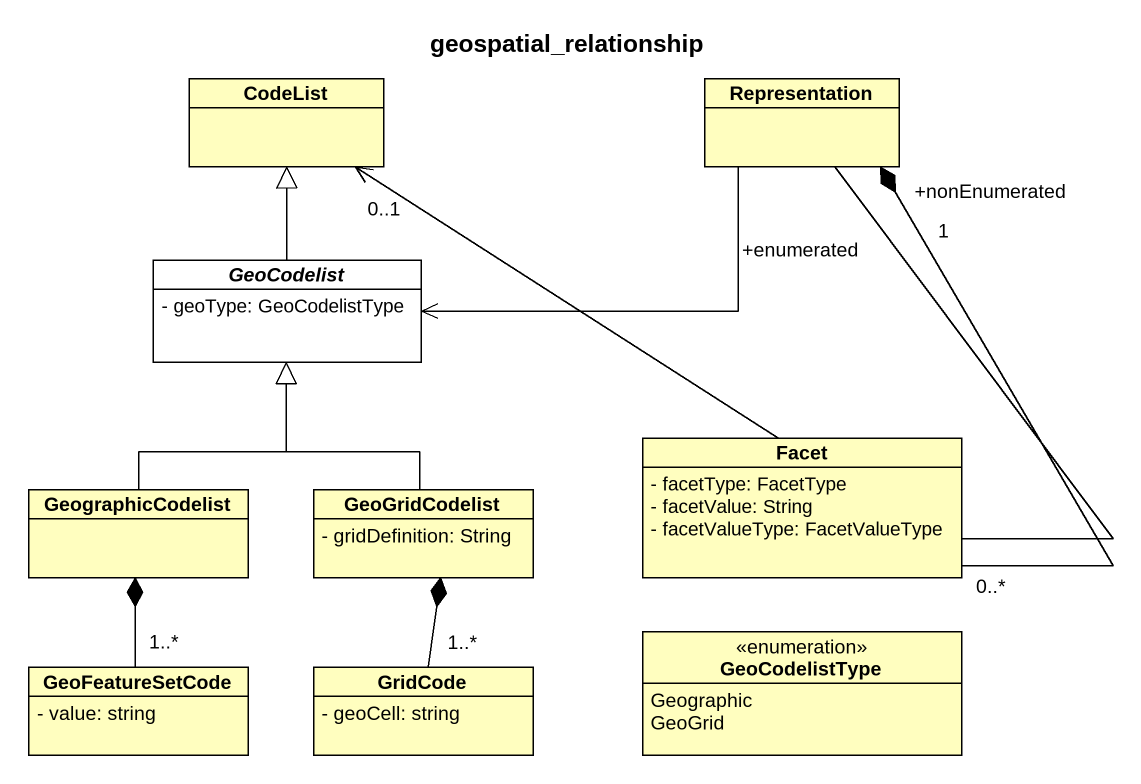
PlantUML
@startuml
title geospatial_relationship
hide circle
hide empty members
skinparam classAttributeIconSize 0
class CodeList #FFFEBF
class Representation #FFFEBF
abstract class GeoCodelist #FFFFFF {
  - geoType: GeoCodelistType
}
class Facet #FFFEBF {
  - facetType: FacetType
  - facetValue: String
  - facetValueType: FacetValueType
}
class GeographicCodelist #FFFEBF
class GeoGridCodelist #FFFEBF {
  - gridDefinition: String
}
class GeoFeatureSetCode #FFFEBF {
  - value: string
}
class GridCode #FFFEBF {
  - geoCell: string
}
enum GeoCodelistType #FFFEBF {
  Geographic
  GeoGrid
}
Representation "+enumerated" -left-> "0..1" CodeList
Representation -left-> GeoCodelist
GeoCodelist -up-|> CodeList
Facet "0..*" -up-* "+nonEnumerated\n1" Representation
GeographicCodelist -up-|> GeoCodelist
GeoGridCodelist -up-|> GeoCodelist
GeoFeatureSetCode "1..*" -up-* GeographicCodelist
GridCode "1..*" -up-* GeoGridCodelist
@enduml
